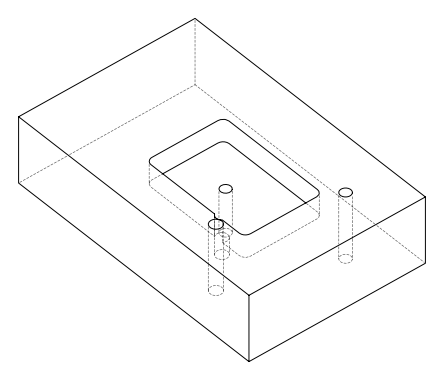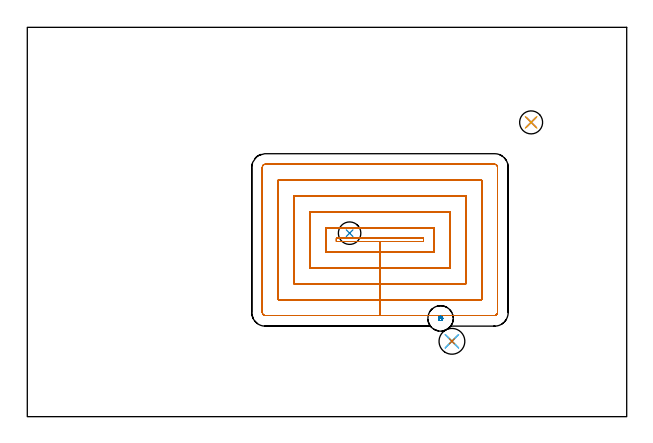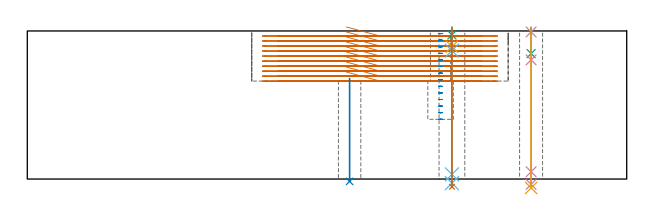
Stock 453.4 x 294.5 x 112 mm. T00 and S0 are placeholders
(PLAN: 11 operations, 8 tool changes, 47.7 min)
(1 MILL_RECTANGULAR_POCKET | POCKET_RECTANGULAR_STRAIGHT | NXT0201_012 | Follow Part, ap 4, ae 75% | 44.17 min | 955024 mm3)
(2 MILL_BLIND_HOLE_FROM_SOLID_MATERIAL | STEP1POCKET | NXT0201_012 | Spiral | 0.86 min | 9880 mm3)
(3 SPOT_DRILL | STEP1HOLE | NXT0321_9005460120000 | 0.05 min | 214 mm3)
(4 SPOT_DRILL_1 | STEP1HOLE_2 | NXT0321_9005460120000 | 0.03 min | 4 mm3)
(5 DRILL_BLIND_HOLE_INTO_CENTER | STEP1HOLE | UGT0301_198 | 0.06 min | 365 mm3)
(6 GUN_DRILL_THROUGH_HOLE | STEP1HOLE | UGT0307_003 | 0.55 min | 3901 mm3)
(7 SPADE_DRILL_TO_ENLARGE_THROUGH_HOLE | STEP1HOLE | UGT0306_010 | 0.48 min | 28914 mm3)
(8 INDEXABLE_INSERT_DRILL_THROUGH_HOLE_FROM_SOLID | STEP1HOLE_1 | NXT0302_005 | 0.32 min | 16793 mm3)
(9 DRILL_BLIND_HOLE_INTO_CENTER_1 | STEP1HOLE_2 | UGT0301_225 | 0.08 min | 1516 mm3)
(10 GUN_DRILL_THROUGH_HOLE_1 | STEP1HOLE_2 | UGT0307_008 | 0.57 min | 9179 mm3)
(11 DRILL_TO_ENLARGE_THROUGH_HOLE | STEP1HOLE_2 | UGT0301_245 | 0.48 min | 15858 mm3)
(TOOL NXT0201_012 | ENDMILL 16mm [2P460-1600-NA 1630] | D16 FL38 Z6)
(TOOL NXT0321_9005460120000 | NC Spot Drill, 142deg, 12mm, Carbide, Uncoated | D12 PA142 FL30 Z2)
(TOOL UGT0301_198 | Twist Drill 7.9 mm | D7.9 PA118 FL73 Z2)
(TOOL UGT0307_003 | Gun Drill 7 mm | D7 PA130 FL24 Z1)
(TOOL UGT0306_010 | Spade Drill 19.5mm | D19.5 PA132 FL10 Z2)
(TOOL NXT0302_005 | Index. Insert Drill 17mm [880-D1700L20-05] | D17 PA176 FL85 Z2)
(TOOL UGT0301_225 | Twist Drill 11.4 mm | D11.4 PA118 FL92 Z2)
(TOOL UGT0307_008 | Gun Drill 11 mm | D11 PA130 FL24 Z1)
(TOOL UGT0301_245 | Twist Drill 17.4 mm | D17.4 PA118 FL130 Z2)
(OP 1 MILL_RECTANGULAR_POCKET)
G17 G21 G94 G90
T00 M6
G54
G17 G0 G90 X241.409 Y132.5 S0 M3
G43 Z122. H1
Z115.
G94 G1 X266.75 Z108.21 F250.
X299.7 F500.
Y134.9
X233.8
Y132.5
X266.75
Y124.5
X307.7
Y142.9
X225.8
Y124.5
X266.75
Y112.5
X304.95
X319.7
Y154.9
X213.8
Y112.5
X266.75
Y100.5
X331.7
Y166.9
X201.8
Y100.5
X266.75
Y88.5
X343.7
Y178.9
X189.8
Y88.5
X266.75
Y76.5
X353.5
G3 X355.7 Y78.7 R2.2
G1 Y188.7
G3 X353.5 Y190.9 R2.2
G1 X180.
G3 X177.8 Y188.7 R2.2
G1 Y78.7
G3 X180. Y76.5 R2.2
G1 X266.75
X267.75
G0 X241.409 Y132.5 Z111.21
G1 X266.75 Z104.42 F250.
X299.7 F500.
Y134.9
X233.8
Y132.5
X266.75
Y124.5
X307.7
Y142.9
X225.8
Y124.5
X266.75
Y112.5
X319.7
Y154.9
X213.8
Y112.5
X266.75
Y100.5
X331.7
Y166.9
X201.8
Y100.5
X266.75
Y88.5
X343.7
Y178.9
X189.8
Y88.5
X266.75
Y76.5
X353.5
G3 X355.7 Y78.7 R2.2
G1 Y188.7
G3 X353.5 Y190.9 R2.2
G1 X180.
G3 X177.8 Y188.7 R2.2
G1 Y78.7
G3 X180. Y76.5 R2.2
G1 X266.75
X267.75
G0 X241.409 Y132.5 Z107.42
G1 X266.75 Z100.63 F250.
X299.7 F500.
Y134.9
X233.8
Y132.5
X266.75
Y124.5
X307.7
Y142.9
X225.8
Y124.5
X266.75
Y112.5
X319.7
Y154.9
X213.8
Y112.5
X266.75
Y100.5
X331.7
Y166.9
X201.8
Y100.5
X266.75
Y88.5
X343.7
Y178.9
X189.8
Y88.5
X266.75
Y76.5
X353.5
G3 X355.7 Y78.7 R2.2
G1 Y188.7
G3 X353.5 Y190.9 R2.2
G1 X180.
G3 X177.8 Y188.7 R2.2
G1 Y78.7
G3 X180. Y76.5 R2.2
G1 X266.75
X267.75
G0 X241.409 Y132.5 Z103.63
G1 X266.75 Z96.84 F250.
X299.7 F500.
Y134.9
X233.8
Y132.5
X266.75
Y124.5
X307.7
Y142.9
X225.8
Y124.5
X266.75
Y112.5
X319.7
Y154.9
X213.8
Y112.5
X266.75
Y100.5
X331.7
Y166.9
X201.8
Y100.5
X266.75
Y88.5
X343.7
Y178.9
X189.8
Y88.5
X266.75
Y76.5
X353.5
G3 X355.7 Y78.7 R2.2
G1 Y188.7
G3 X353.5 Y190.9 R2.2
G1 X180.
G3 X177.8 Y188.7 R2.2
G1 Y78.7
G3 X180. Y76.5 R2.2
G1 X266.75
X267.75
G0 X241.409 Y132.5 Z99.84
G1 X266.75 Z93.05 F250.
X299.7 F500.
Y134.9
X233.8
Y132.5
X266.75
Y124.5
X307.7
Y142.9
X225.8
Y124.5
X266.75
Y112.5
X319.7
Y154.9
X213.8
Y112.5
X266.75
Y100.5
X331.7
Y166.9
X201.8
Y100.5
X266.75
Y88.5
X343.7
Y178.9
X189.8
Y88.5
X266.75
Y76.5
X353.5
G3 X355.7 Y78.7 R2.2
G1 Y188.7
G3 X353.5 Y190.9 R2.2
G1 X180.
G3 X177.8 Y188.7 R2.2
G1 Y78.7
G3 X180. Y76.5 R2.2
G1 X266.75
X267.75
G0 X241.409 Y132.5 Z96.05
G1 X266.75 Z89.26 F250.
X299.7 F500.
Y134.9
X233.8
Y132.5
X266.75
Y124.5
X307.7
Y142.9
X225.8
Y124.5
X266.75
Y112.5
X319.7
Y154.9
X213.8
Y112.5
X266.75
Y100.5
X331.7
Y166.9
X201.8
Y100.5
X266.75
Y88.5
X343.7
Y178.9
X189.8
Y88.5
X266.75
Y76.5
X353.5
G3 X355.7 Y78.7 R2.2
G1 Y188.7
G3 X353.5 Y190.9 R2.2
G1 X180.
G3 X177.8 Y188.7 R2.2
G1 Y78.7
G3 X180. Y76.5 R2.2
G1 X266.75
X267.75
G0 X241.409 Y132.5 Z92.26
G1 X266.75 Z85.47 F250.
X299.7 F500.
Y134.9
X233.8
Y132.5
X266.75
Y124.5
X307.7
Y142.9
X225.8
Y124.5
X266.75
Y112.5
X319.7
Y154.9
X213.8
Y112.5
X266.75
Y100.5
X331.7
Y166.9
X201.8
Y100.5
X266.75
Y88.5
X343.7
Y178.9
X189.8
Y88.5
X266.75
Y76.5
X353.5
G3 X355.7 Y78.7 R2.2
G1 Y188.7
G3 X353.5 Y190.9 R2.2
G1 X180.
G3 X177.8 Y188.7 R2.2
G1 Y78.7
G3 X180. Y76.5 R2.2
G1 X266.75
X267.75
G0 X241.409 Y132.5 Z88.47
G1 X266.75 Z81.68 F250.
X299.7 F500.
Y134.9
X233.8
Y132.5
X266.75
Y124.5
X307.7
Y142.9
X225.8
Y124.5
X266.75
Y112.5
X319.7
Y154.9
X213.8
Y112.5
X266.75
Y100.5
X331.7
Y166.9
X201.8
Y100.5
X266.75
Y88.5
X343.7
Y178.9
X189.8
Y88.5
X266.75
Y76.5
X353.5
G3 X355.7 Y78.7 R2.2
G1 Y188.7
G3 X353.5 Y190.9 R2.2
G1 X180.
G3 X177.8 Y188.7 R2.2
G1 Y78.7
G3 X180. Y76.5 R2.2
G1 X266.75
X267.75
G0 X241.409 Y132.5 Z84.68
G1 X266.75 Z77.89 F250.
X299.7 F500.
Y134.9
X233.8
Y132.5
X266.75
Y124.5
X307.7
Y142.9
X225.8
Y124.5
X266.75
Y112.5
X319.7
Y154.9
X213.8
Y112.5
X266.75
Y100.5
X331.7
Y166.9
X201.8
Y100.5
X266.75
Y88.5
X343.7
Y178.9
X189.8
Y88.5
X266.75
Y76.5
X353.5
G3 X355.7 Y78.7 R2.2
G1 Y188.7
G3 X353.5 Y190.9 R2.2
G1 X180.
G3 X177.8 Y188.7 R2.2
G1 Y78.7
G3 X180. Y76.5 R2.2
G1 X266.75
X267.75
G0 X241.409 Y132.5 Z80.89
G1 X266.75 Z74.1 F250.
X299.7 F500.
Y134.9
X233.8
Y132.5
X266.75
Y124.5
X307.7
Y142.9
X225.8
Y124.5
X266.75
Y112.5
X319.7
Y154.9
X213.8
Y112.5
X266.75
Y100.5
X331.7
Y166.9
X201.8
Y100.5
X266.75
Y88.5
X343.7
Y178.9
X189.8
Y88.5
X266.75
Y76.5
X353.5
G3 X355.7 Y78.7 R2.2
G1 Y188.7
G3 X353.5 Y190.9 R2.2
G1 X180.
G3 X177.8 Y188.7 R2.2
G1 Y78.7
G3 X180. Y76.5 R2.2
G1 X266.75
X267.75
G0 Z122.
M5
M2
(OP 2 MILL_BLIND_HOLE_FROM_SOLID_MATERIAL)
G17 G21 G94 G90
T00 M6
G54
G17 G0 G90 X312.6 Y74.3 S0 M3
G43 Z122. H1
Z110.014
G94 G3 X313.4 Y75.1 R0.8 F250.
X312.6 Y75.9 R0.8
X311. Y74.3 R1.6
X312.6 Y75.9 R-1.6
X311.8 Y75.1 R0.8
X312.6 Y74.3 R0.8
G0 Z105.029
G3 X313.4 Y75.1 R0.8
X312.6 Y75.9 R0.8
X311. Y74.3 R1.6
X312.6 Y75.9 R-1.6
X311.8 Y75.1 R0.8
X312.6 Y74.3 R0.8
G0 Z100.043
G3 X313.4 Y75.1 R0.8
X312.6 Y75.9 R0.8
X311. Y74.3 R1.6
X312.6 Y75.9 R-1.6
X311.8 Y75.1 R0.8
X312.6 Y74.3 R0.8
G0 Z95.057
G3 X313.4 Y75.1 R0.8
X312.6 Y75.9 R0.8
X311. Y74.3 R1.6
X312.6 Y75.9 R-1.6
X311.8 Y75.1 R0.8
X312.6 Y74.3 R0.8
G0 Z90.071
G3 X313.4 Y75.1 R0.8
X312.6 Y75.9 R0.8
X311. Y74.3 R1.6
X312.6 Y75.9 R-1.6
X311.8 Y75.1 R0.8
X312.6 Y74.3 R0.8
G0 Z85.086
G3 X313.4 Y75.1 R0.8
X312.6 Y75.9 R0.8
X311. Y74.3 R1.6
X312.6 Y75.9 R-1.6
X311.8 Y75.1 R0.8
X312.6 Y74.3 R0.8
G0 Z80.1
G3 X313.4 Y75.1 R0.8
X312.6 Y75.9 R0.8
X311. Y74.3 R1.6
X312.6 Y75.9 R-1.6
X311.8 Y75.1 R0.8
X312.6 Y74.3 R0.8
G0 Z75.114
G3 X313.4 Y75.1 R0.8
X312.6 Y75.9 R0.8
X311. Y74.3 R1.6
X312.6 Y75.9 R-1.6
X311.8 Y75.1 R0.8
X312.6 Y74.3 R0.8
G0 Z70.129
G3 X313.4 Y75.1 R0.8
X312.6 Y75.9 R0.8
X311. Y74.3 R1.6
X312.6 Y75.9 R-1.6
X311.8 Y75.1 R0.8
X312.6 Y74.3 R0.8
G0 Z65.143
G3 X313.4 Y75.1 R0.8
X312.6 Y75.9 R0.8
X311. Y74.3 R1.6
X312.6 Y75.9 R-1.6
X311.8 Y75.1 R0.8
X312.6 Y74.3 R0.8
G0 Z60.157
G3 X313.4 Y75.1 R0.8
X312.6 Y75.9 R0.8
X311. Y74.3 R1.6
X312.6 Y75.9 R-1.6
X311.8 Y75.1 R0.8
X312.6 Y74.3 R0.8
G0 Z55.171
G3 X313.4 Y75.1 R0.8
X312.6 Y75.9 R0.8
X311. Y74.3 R1.6
X312.6 Y75.9 R-1.6
X311.8 Y75.1 R0.8
X312.6 Y74.3 R0.8
G0 Z50.186
G3 X313.4 Y75.1 R0.8
X312.6 Y75.9 R0.8
X311. Y74.3 R1.6
X312.6 Y75.9 R-1.6
X311.8 Y75.1 R0.8
X312.6 Y74.3 R0.8
G0 Z45.2
G3 X313.4 Y75.1 R0.8
X312.6 Y75.9 R0.8
X311. Y74.3 R1.6
X312.6 Y75.9 R-1.6
X311.8 Y75.1 R0.8
X312.6 Y74.3 R0.8
G0 Z122.
M5
M2
(OP 3 SPOT_DRILL)
G17 G21 G94 G90
T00 M6
G54
G17 G0 G90 X321.2 Y57. S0 M3
G43 Z122. H0
G94 G81 G98 Z109. F250. R115.
G80
M5
M2
(OP 4 SPOT_DRILL_1)
G17 G21 G94 G90
T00 M6
G54
G17 G0 G90 X381.1 Y222.6 S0 M3
G43 Z122. H0
G94 G81 G98 Z111.251 F250. R115.
G80
M5
M2
(OP 5 DRILL_BLIND_HOLE_INTO_CENTER)
G17 G21 G94 G90
T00 M6
G54
G17 G0 G90 X321.2 Y57. S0 M3
G43 Z122. H0
G94 G81 G98 Z100.15 F250. R114.
G80
M5
M2
(OP 6 GUN_DRILL_THROUGH_HOLE)
G17 G21 G94 G90
T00 M6
G54
G17 G0 G90 X321.2 Y57. M8
G43 Z122. H0
Z112.596
S716 M3
G94 G1 Z97.121 F125. M26
G4 X.084
Z3.5 F250.
G4 X.084
Z-3.132 F125.
G4 X.084
M5
M9
G0 Z112.596
Z122.
M2
(OP 7 SPADE_DRILL_TO_ENLARGE_THROUGH_HOLE)
G17 G21 G94 G90
T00 M6
G54
G17 G0 G90 X321.2 Y57. S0 M3
G43 Z122. H0
G94 G73 G98 Z-5.841 F250. Q16.834 R114.
G80
M5
M2
(OP 8 INDEXABLE_INSERT_DRILL_THROUGH_HOLE_FROM_SOLID)
G17 G21 G94 G90
T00 M6
G54
G17 G0 G90 X243.8 Y138.8 S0 M3
G43 Z122. H1
G94 G81 G98 Z-1.797 F250. R76.1
G80
M5
M2
(OP 9 DRILL_BLIND_HOLE_INTO_CENTER_1)
G17 G21 G94 G90
T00 M6
G54
G17 G0 G90 X381.1 Y222.6 S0 M3
G43 Z122. H0
G94 G81 G98 Z94.9 F250. R114.
G80
M5
M2
(OP 10 GUN_DRILL_THROUGH_HOLE_1)
G17 G21 G94 G90
T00 M6
G54
G17 G0 G90 X381.1 Y222.6 M8
G43 Z122. H0
Z109.297
S716 M3
G94 G1 Z90.14 F125. M26
G4 X.084
Z5.5 F250.
G4 X.084
Z-4.065 F125.
G4 X.084
M5
M9
G0 Z109.297
Z122.
M2
(OP 11 DRILL_TO_ENLARGE_THROUGH_HOLE)
G17 G21 G94 G90
T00 M6
G54
G17 G0 G90 X381.1 Y222.6 S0 M3
G43 Z122. H0
G94 G73 G98 Z-6.727 F250. Q16.961 R114.
G80
M5
M2
